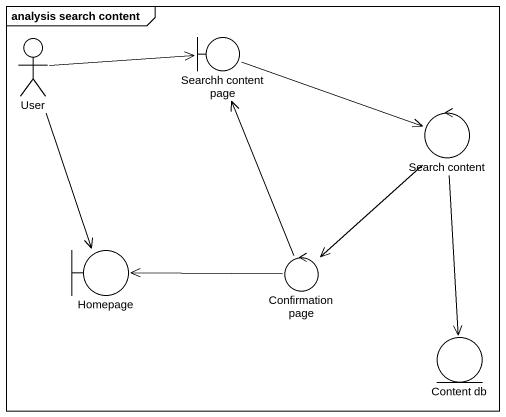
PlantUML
@startuml
mainframe analysis search content
actor User
boundary "Searchh content page" as Searchh_content_page
control "Search content" as Search_content
boundary Homepage
control "Confirmation page" as Confirmation_page
entity "Content db" as Content_db
User -right-> Searchh_content_page
User --> Homepage
Searchh_content_page -right-> Search_content
Search_content --> Confirmation_page
Search_content --> Content_db
Confirmation_page -up-> Searchh_content_page
Confirmation_page -left-> Homepage
@enduml
